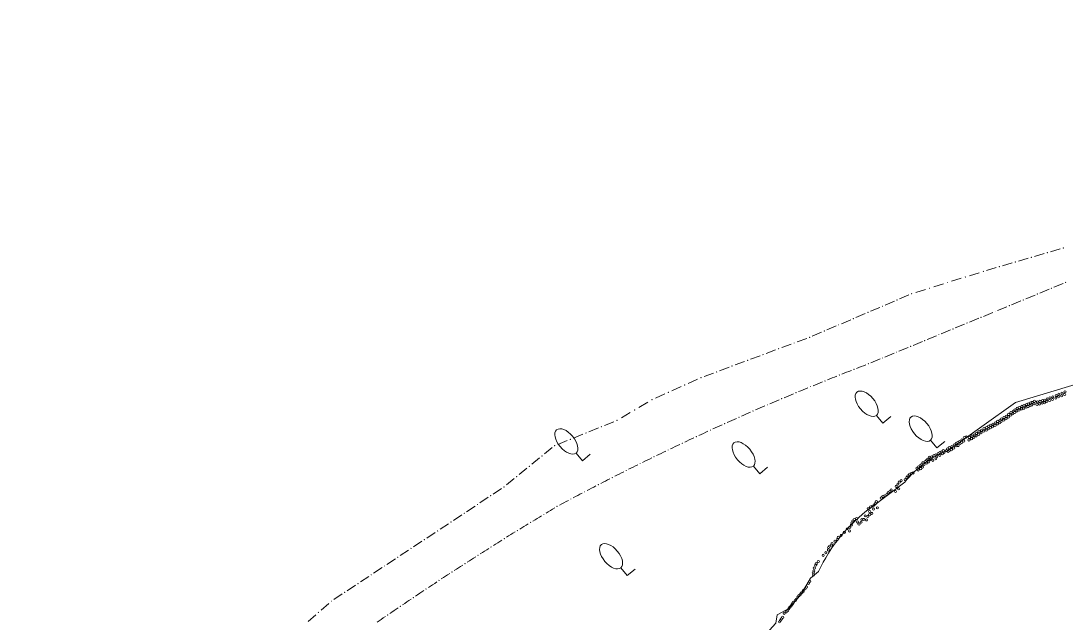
# Model space of a CAD drawing. Header units: metres. Extents: x -10443 to -4073, y -33280 to -26846.
# Drawn here: x -7925.8 to -7874.1, y -29483.1 to -29453.3 of the extents above; entities that cross this region are included whole.
import ezdxf

# ---------------------------------------------------------------- set-up
doc = ezdxf.new("R2010")
doc.units = ezdxf.units.M
doc.header["$MEASUREMENT"] = 0
doc.linetypes.add('CONTINUOUS_1', pattern=[0])
doc.linetypes.add('CONTINUOUS_2', pattern=[0])
for name, color, linetype, lineweight in [('園路', 241, 'CONTINUOUS_2', 18), ('木', 254, 'CONTINUOUS_2', 18), ('木材', 241, 'CONTINUOUS_2', 18), ('護岸', 241, 'CONTINUOUS_2', 18)]:
    doc.layers.add(name, color=color, linetype=linetype, lineweight=lineweight)

msp = doc.modelspace()

# ---------------------------------------------------------------- hatches: boundary and pattern name
at = {"layer": '園路', "linetype": 'CONTINUOUS_1', "lineweight": 18}
for points in [[(-7874.202, -29464.556, 1), (-7874.217, -29464.556, 1)], [(-7876.577, -29465.254, 1), (-7876.592, -29465.254, 1)], [(-7875.785, -29465.021, 1), (-7875.8, -29465.021, 1)], [(-7874.994, -29464.789, 1), (-7875.009, -29464.789, 1)], [(-7878.16, -29465.72, 1), (-7878.175, -29465.72, 1)], [(-7877.368, -29465.487, 1), (-7877.383, -29465.487, 1)], [(-7879.939, -29466.275, 1), (-7879.954, -29466.275, 1)], [(-7879.049, -29465.998, 1), (-7879.064, -29465.998, 1)], [(-7874.094, -29466.267, 1), (-7874.109, -29466.267, 1)], [(-7880.828, -29466.552, 1), (-7880.843, -29466.552, 1)], [(-7874.791, -29466.555, 1), (-7874.806, -29466.555, 1)], [(-7882.438, -29467.137, 1), (-7882.453, -29467.137, 1)], [(-7881.718, -29466.829, 1), (-7881.733, -29466.829, 1)], [(-7876.185, -29467.13, 1), (-7876.2, -29467.13, 1)], [(-7875.488, -29466.843, 1), (-7875.503, -29466.843, 1)], [(-7883.879, -29467.751, 1), (-7883.894, -29467.751, 1)], [(-7883.159, -29467.444, 1), (-7883.174, -29467.444, 1)], [(-7877.579, -29467.706, 1), (-7877.594, -29467.706, 1)], [(-7876.882, -29467.418, 1), (-7876.897, -29467.418, 1)], [(-7884.599, -29468.059, 1), (-7884.614, -29468.059, 1)], [(-7878.973, -29468.282, 1), (-7878.988, -29468.282, 1)], [(-7878.276, -29467.994, 1), (-7878.291, -29467.994, 1)], [(-7886.04, -29468.673, 1), (-7886.055, -29468.673, 1)], [(-7885.319, -29468.366, 1), (-7885.334, -29468.366, 1)], [(-7880.367, -29468.858, 1), (-7880.382, -29468.858, 1)], [(-7879.67, -29468.57, 1), (-7879.685, -29468.57, 1)], [(-7887.528, -29469.267, 1), (-7887.543, -29469.267, 1)], [(-7886.76, -29468.981, 1), (-7886.775, -29468.981, 1)], [(-7881.064, -29469.146, 1), (-7881.079, -29469.146, 1)], [(-7889.065, -29469.839, 1), (-7889.08, -29469.839, 1)], [(-7888.297, -29469.553, 1), (-7888.312, -29469.553, 1)], [(-7882.458, -29469.721, 1), (-7882.473, -29469.721, 1)], [(-7881.761, -29469.433, 1), (-7881.776, -29469.433, 1)], [(-7890.602, -29470.411, 1), (-7890.617, -29470.411, 1)], [(-7889.833, -29470.125, 1), (-7889.848, -29470.125, 1)], [(-7883.852, -29470.297, 1), (-7883.867, -29470.297, 1)], [(-7883.155, -29470.009, 1), (-7883.17, -29470.009, 1)], [(-7891.37, -29470.697, 1), (-7891.385, -29470.697, 1)], [(-7885.289, -29470.857, 1), (-7885.304, -29470.857, 1)], [(-7884.572, -29470.575, 1), (-7884.587, -29470.575, 1)], [(-7892.946, -29471.347, 1), (-7892.961, -29471.347, 1)], [(-7892.138, -29470.983, 1), (-7892.153, -29470.983, 1)], [(-7886.72, -29471.434, 1), (-7886.735, -29471.434, 1)], [(-7886.005, -29471.143, 1), (-7886.02, -29471.143, 1)], [(-7893.753, -29471.71, 1), (-7893.768, -29471.71, 1)], [(-7887.432, -29471.728, 1), (-7887.447, -29471.728, 1)], [(-7894.561, -29472.074, 1), (-7894.576, -29472.074, 1)], [(-7888.852, -29472.33, 1), (-7888.867, -29472.33, 1)], [(-7888.143, -29472.027, 1), (-7888.158, -29472.027, 1)], [(-7895.428, -29472.588, 1), (-7895.443, -29472.588, 1)], [(-7890.265, -29472.948, 1), (-7890.28, -29472.948, 1)], [(-7889.56, -29472.637, 1), (-7889.575, -29472.637, 1)], [(-7897.067, -29473.414, 1), (-7897.082, -29473.414, 1)], [(-7896.295, -29473.101, 1), (-7896.31, -29473.101, 1)], [(-7890.969, -29473.263, 1), (-7890.984, -29473.263, 1)], [(-7898.611, -29474.039, 1), (-7898.626, -29474.039, 1)], [(-7897.839, -29473.726, 1), (-7897.854, -29473.726, 1)], [(-7892.371, -29473.906, 1), (-7892.386, -29473.906, 1)], [(-7891.671, -29473.583, 1), (-7891.686, -29473.583, 1)], [(-7899.383, -29474.351, 1), (-7899.398, -29474.351, 1)], [(-7893.765, -29474.565, 1), (-7893.78, -29474.565, 1)], [(-7893.069, -29474.234, 1), (-7893.084, -29474.234, 1)], [(-7900.009, -29474.863, 1), (-7900.024, -29474.863, 1)], [(-7894.46, -29474.901, 1), (-7894.475, -29474.901, 1)], [(-7900.636, -29475.374, 1), (-7900.651, -29475.374, 1)], [(-7895.842, -29475.584, 1), (-7895.857, -29475.584, 1)], [(-7895.152, -29475.24, 1), (-7895.167, -29475.24, 1)], [(-7901.262, -29475.886, 1), (-7901.277, -29475.886, 1)], [(-7896.53, -29475.932, 1), (-7896.545, -29475.932, 1)], [(-7901.889, -29476.397, 1), (-7901.904, -29476.397, 1)], [(-7897.901, -29476.639, 1), (-7897.916, -29476.639, 1)], [(-7897.217, -29476.283, 1), (-7897.232, -29476.283, 1)], [(-7902.546, -29476.832, 1), (-7902.561, -29476.832, 1)], [(-7898.583, -29476.999, 1), (-7898.598, -29476.999, 1)], [(-7903.204, -29477.268, 1), (-7903.219, -29477.268, 1)], [(-7899.263, -29477.362, 1), (-7899.278, -29477.362, 1)], [(-7904.519, -29478.138, 1), (-7904.534, -29478.138, 1)], [(-7903.861, -29477.703, 1), (-7903.876, -29477.703, 1)], [(-7900.575, -29478.156, 1), (-7900.59, -29478.156, 1)], [(-7899.92, -29477.758, 1), (-7899.935, -29477.758, 1)], [(-7905.176, -29478.574, 1), (-7905.191, -29478.574, 1)], [(-7901.228, -29478.557, 1), (-7901.243, -29478.557, 1)], [(-7905.833, -29479.009, 1), (-7905.848, -29479.009, 1)], [(-7901.879, -29478.962, 1), (-7901.894, -29478.962, 1)], [(-7906.491, -29479.444, 1), (-7906.506, -29479.444, 1)], [(-7902.528, -29479.369, 1), (-7902.543, -29479.369, 1)], [(-7907.148, -29479.88, 1), (-7907.163, -29479.88, 1)], [(-7903.821, -29480.194, 1), (-7903.836, -29480.194, 1)], [(-7903.176, -29479.78, 1), (-7903.191, -29479.78, 1)], [(-7908.463, -29480.75, 1), (-7908.478, -29480.75, 1)], [(-7907.806, -29480.315, 1), (-7907.821, -29480.315, 1)], [(-7904.464, -29480.611, 1), (-7904.479, -29480.611, 1)], [(-7909.12, -29481.186, 1), (-7909.135, -29481.186, 1)], [(-7905.106, -29481.031, 1), (-7905.121, -29481.031, 1)], [(-7909.778, -29481.621, 1), (-7909.793, -29481.621, 1)], [(-7905.745, -29481.454, 1), (-7905.76, -29481.454, 1)], [(-7910.435, -29482.056, 1), (-7910.45, -29482.056, 1)], [(-7907.018, -29482.309, 1), (-7907.033, -29482.309, 1)], [(-7906.382, -29481.88, 1), (-7906.397, -29481.88, 1)], [(-7911.076, -29482.614, 1), (-7911.091, -29482.614, 1)], [(-7907.651, -29482.741, 1), (-7907.666, -29482.741, 1)]]:
    msp.add_hatch(color=241, dxfattribs=at).paths.add_polyline_path(points, flags=0)

# ---------------------------------------------------------------- linework, layer by layer
at = {"layer": '園路', "color": 1, "linetype": 'CONTINUOUS_1', "lineweight": 18}
for p, q in [((-7874.366, -29464.601), (-7874.846, -29464.743)), ((-7875.949, -29465.067), (-7876.428, -29465.209)), ((-7875.157, -29464.834), (-7875.637, -29464.976)), ((-7877.532, -29465.533), (-7878.011, -29465.675)), ((-7876.74, -29465.3), (-7877.22, -29465.442)), ((-7879.263, -29466.062), (-7879.74, -29466.211)), ((-7878.373, -29465.785), (-7878.851, -29465.933)), ((-7881.042, -29466.616), (-7881.519, -29466.765)), ((-7880.152, -29466.339), (-7880.63, -29466.488)), ((-7874.916, -29466.603), (-7875.378, -29466.794)), ((-7874.219, -29466.315), (-7874.681, -29466.506)), ((-7882.576, -29467.192), (-7883.036, -29467.389)), ((-7881.856, -29466.885), (-7882.316, -29467.081)), ((-7876.31, -29467.179), (-7876.772, -29467.37)), ((-7875.613, -29466.891), (-7876.075, -29467.082)), ((-7884.017, -29467.807), (-7884.476, -29468.003)), ((-7883.296, -29467.5), (-7883.756, -29467.696)), ((-7877.704, -29467.755), (-7878.166, -29467.946)), ((-7877.007, -29467.467), (-7877.469, -29467.658)), ((-7884.737, -29468.114), (-7885.197, -29468.311)), ((-7879.098, -29468.33), (-7879.56, -29468.521)), ((-7878.401, -29468.043), (-7878.863, -29468.233)), ((-7886.177, -29468.729), (-7886.637, -29468.925)), ((-7885.457, -29468.422), (-7885.917, -29468.618)), ((-7879.795, -29468.618), (-7880.257, -29468.809)), ((-7887.686, -29469.323), (-7888.154, -29469.497)), ((-7886.917, -29469.037), (-7887.386, -29469.211)), ((-7881.189, -29469.194), (-7881.651, -29469.385)), ((-7880.492, -29468.906), (-7880.954, -29469.097)), ((-7889.222, -29469.895), (-7889.691, -29470.069)), ((-7888.454, -29469.609), (-7888.923, -29469.783)), ((-7882.583, -29469.77), (-7883.045, -29469.961)), ((-7881.886, -29469.482), (-7882.348, -29469.673)), ((-7889.991, -29470.181), (-7890.459, -29470.355)), ((-7883.28, -29470.058), (-7883.742, -29470.249)), ((-7891.527, -29470.753), (-7891.996, -29470.927)), ((-7890.759, -29470.467), (-7891.228, -29470.641)), ((-7893.129, -29471.426), (-7893.585, -29471.631)), ((-7892.321, -29471.062), (-7892.777, -29471.267)), ((-7893.936, -29471.79), (-7894.392, -29471.995)), ((-7894.787, -29472.203), (-7895.217, -29472.458)), ((-7895.654, -29472.717), (-7896.084, -29472.972)), ((-7897.229, -29473.476), (-7897.692, -29473.664)), ((-7896.457, -29473.164), (-7896.92, -29473.351)), ((-7898.001, -29473.789), (-7898.464, -29473.976)), ((-7899.51, -29474.449), (-7899.897, -29474.765)), ((-7898.773, -29474.101), (-7899.236, -29474.289)), ((-7900.136, -29474.961), (-7900.524, -29475.277)), ((-7900.763, -29475.472), (-7901.15, -29475.788)), ((-7901.389, -29475.983), (-7901.777, -29476.3)), ((-7902.017, -29476.477), (-7902.433, -29476.753)), ((-7902.674, -29476.912), (-7903.091, -29477.188)), ((-7903.331, -29477.347), (-7903.748, -29477.624)), ((-7903.989, -29477.783), (-7904.406, -29478.059)), ((-7905.304, -29478.653), (-7905.721, -29478.929)), ((-7904.646, -29478.218), (-7905.063, -29478.494)), ((-7905.961, -29479.089), (-7906.378, -29479.365)), ((-7906.619, -29479.524), (-7907.035, -29479.8)), ((-7907.276, -29479.959), (-7907.693, -29480.235)), ((-7907.933, -29480.395), (-7908.35, -29480.671)), ((-7909.248, -29481.265), (-7909.665, -29481.541)), ((-7908.591, -29480.83), (-7909.008, -29481.106)), ((-7909.906, -29481.701), (-7910.323, -29481.977)), ((-7910.575, -29482.171), (-7910.952, -29482.5)), ((-7911.215, -29482.729), (-7911.592, -29483.057))]:
    msp.add_line(p, q, dxfattribs=at)
for centre in [(-7874.21, -29464.556), (-7876.584, -29465.254), (-7875.793, -29465.021), (-7875.001, -29464.789), (-7878.167, -29465.72), (-7877.376, -29465.487), (-7879.946, -29466.275), (-7879.057, -29465.998), (-7874.102, -29466.267), (-7880.836, -29466.552), (-7874.799, -29466.555), (-7882.446, -29467.137), (-7881.725, -29466.829), (-7876.193, -29467.13), (-7875.496, -29466.843), (-7883.886, -29467.751), (-7883.166, -29467.444), (-7877.587, -29467.706), (-7876.89, -29467.418), (-7884.607, -29468.059), (-7878.981, -29468.282), (-7878.284, -29467.994), (-7886.047, -29468.673), (-7885.327, -29468.366), (-7880.375, -29468.858), (-7879.678, -29468.57), (-7887.536, -29469.267), (-7886.768, -29468.981), (-7881.072, -29469.146), (-7889.072, -29469.839), (-7888.304, -29469.553), (-7882.466, -29469.721), (-7881.769, -29469.433), (-7890.609, -29470.411), (-7889.841, -29470.125), (-7883.86, -29470.297), (-7883.163, -29470.009), (-7891.377, -29470.697), (-7885.297, -29470.857), (-7884.579, -29470.575), (-7892.953, -29471.347), (-7892.146, -29470.983), (-7886.727, -29471.434), (-7886.013, -29471.143), (-7893.761, -29471.71), (-7887.44, -29471.728), (-7894.568, -29472.074), (-7888.86, -29472.33), (-7888.151, -29472.027), (-7895.435, -29472.588), (-7890.273, -29472.948), (-7889.567, -29472.637), (-7897.074, -29473.414), (-7896.302, -29473.101), (-7890.977, -29473.263), (-7898.618, -29474.039), (-7897.846, -29473.726), (-7892.378, -29473.906), (-7891.678, -29473.583), (-7899.39, -29474.351), (-7893.773, -29474.565), (-7893.077, -29474.234), (-7900.017, -29474.863), (-7894.467, -29474.901), (-7900.643, -29475.374), (-7895.85, -29475.584), (-7895.159, -29475.24), (-7901.27, -29475.886), (-7896.538, -29475.932), (-7901.896, -29476.397), (-7897.908, -29476.639), (-7897.224, -29476.283), (-7902.554, -29476.832), (-7898.59, -29476.999), (-7903.211, -29477.268), (-7899.27, -29477.362), (-7904.526, -29478.138), (-7903.869, -29477.703), (-7900.582, -29478.156), (-7899.927, -29477.758), (-7905.183, -29478.574), (-7901.235, -29478.557), (-7905.841, -29479.009), (-7901.887, -29478.962), (-7906.498, -29479.444), (-7902.536, -29479.369), (-7907.156, -29479.88), (-7903.828, -29480.194), (-7903.183, -29479.78), (-7908.471, -29480.75), (-7907.813, -29480.315), (-7904.472, -29480.611), (-7909.128, -29481.186), (-7905.113, -29481.031), (-7909.785, -29481.621), (-7905.752, -29481.454), (-7910.443, -29482.056), (-7907.025, -29482.309), (-7906.39, -29481.88), (-7911.083, -29482.614), (-7907.658, -29482.741)]:
    msp.add_circle(centre, 0.0075, dxfattribs=at)
for centre, radius, start, end in [((-7836.533, -29593.863), 132.319, 111.0161, 111.2326), ((-7836.533, -29593.863), 132.319, 111.6839, 111.90041), ((-7836.533, -29593.863), 132.319, 111.35, 111.56651), ((-7836.533, -29593.863), 132.319, 112.01781, 112.23431), ((-7836.533, -29593.863), 132.319, 112.68562, 112.90212), ((-7836.533, -29593.863), 132.319, 112.35171, 112.56822), ((-7836.533, -29593.863), 132.319, 113.35342, 113.56993), ((-7836.533, -29593.863), 132.319, 113.01952, 113.23603), ((-7836.533, -29593.863), 132.319, 114.02123, 114.23774), ((-7836.533, -29593.863), 132.319, 113.68733, 113.90383), ((-7836.533, -29593.863), 132.319, 114.35514, 114.57164), ((-7836.533, -29593.863), 132.319, 115.02294, 115.23945), ((-7836.533, -29593.863), 132.319, 114.68904, 114.90555), ((-7836.533, -29593.863), 132.319, 115.35685, 115.57335), ((-7836.533, -29593.863), 132.319, 116.02465, 116.24116), ((-7836.533, -29593.863), 132.319, 115.69075, 115.90726), ((-7836.533, -29593.863), 132.319, 116.35856, 116.57506), ((-7836.533, -29593.863), 132.319, 117.02637, 117.24287), ((-7836.533, -29593.863), 132.319, 116.69246, 116.90897), ((-7836.533, -29593.863), 132.319, 117.36027, 117.57678), ((-7836.533, -29593.863), 132.319, 118.02808, 118.24458), ((-7836.533, -29593.863), 132.319, 117.69417, 117.91068), ((-7816.55, -29615.602), 161.099, 120.94312, 121.12095), ((-7816.55, -29615.602), 161.099, 121.21576, 121.39359), ((-7816.55, -29615.602), 161.099, 121.76105, 121.93888), ((-7816.55, -29615.602), 161.099, 121.48841, 121.66624), ((-7816.55, -29615.602), 161.099, 122.0337, 122.21152), ((-7816.55, -29615.602), 161.099, 122.30634, 122.48417), ((-7816.55, -29615.602), 161.099, 122.57898, 122.75681), ((-7816.55, -29615.602), 161.099, 123.12427, 123.3021), ((-7816.55, -29615.602), 161.099, 122.85163, 123.02945), ((-7816.55, -29615.602), 161.099, 123.39691, 123.57474), ((-7816.55, -29615.602), 161.099, 123.66956, 123.84738), ((-7816.55, -29615.602), 161.099, 123.9422, 124.12003), ((-7816.55, -29615.602), 161.099, 124.48749, 124.66532), ((-7816.55, -29615.602), 161.099, 124.21484, 124.39267)]:
    msp.add_arc(centre, radius, start, end, dxfattribs=at)
at = {"layer": '木', "color": 1, "linetype": 'CONTINUOUS_1', "lineweight": 18}
for p, q in [((-7883.142, -29473.233), (-7883.464, -29472.85)), ((-7882.759, -29472.912), (-7883.142, -29473.233)), ((-7880.467, -29474.466), (-7880.789, -29474.083)), ((-7880.084, -29474.145), (-7880.467, -29474.466)), ((-7898.009, -29475.101), (-7898.331, -29474.718)), ((-7897.626, -29474.78), (-7898.009, -29475.101)), ((-7889.234, -29475.747), (-7889.556, -29475.364)), ((-7888.851, -29475.425), (-7889.234, -29475.747)), ((-7895.794, -29480.786), (-7896.115, -29480.403)), ((-7895.411, -29480.465), (-7895.794, -29480.786))]:
    msp.add_line(p, q, dxfattribs=at)
for centre in [(-7883.946, -29472.275), (-7881.271, -29473.509), (-7898.813, -29474.143), (-7890.038, -29474.789), (-7896.597, -29479.829)]:
    msp.add_ellipse(centre, major_axis=(-0.482, 0.575), ratio=0.533333, dxfattribs=at)
at = {"layer": '木材', "color": 4, "linetype": 'CONTINUOUS_2', "lineweight": 18}
for centre in [(-7874.873, -29471.984), (-7874.729, -29471.938), (-7874.581, -29471.999), (-7874.564, -29471.871), (-7874.449, -29471.936), (-7874.432, -29471.808), (-7874.298, -29471.881), (-7874.281, -29471.753), (-7874.149, -29471.816), (-7874.132, -29471.688), (-7876.494, -29472.506), (-7876.39, -29472.465), (-7876.286, -29472.532), (-7876.269, -29472.404), (-7876.173, -29472.499), (-7876.156, -29472.372), (-7876.055, -29472.444), (-7876.038, -29472.317), (-7875.964, -29472.418), (-7875.947, -29472.29), (-7875.855, -29472.364), (-7875.838, -29472.236), (-7875.769, -29472.337), (-7875.752, -29472.21), (-7875.663, -29472.282), (-7875.646, -29472.155), (-7875.512, -29472.311), (-7875.495, -29472.183), (-7875.389, -29472.287), (-7875.371, -29472.159), (-7875.261, -29472.244), (-7875.244, -29472.116), (-7875.156, -29472.227), (-7875.139, -29472.099), (-7875.029, -29472.16), (-7875.012, -29472.032), (-7874.89, -29472.112), (-7874.746, -29472.066), (-7877.272, -29473.028), (-7877.152, -29472.957), (-7877.053, -29473.016), (-7877.036, -29472.888), (-7876.935, -29472.932), (-7876.918, -29472.804), (-7876.821, -29472.842), (-7876.804, -29472.715), (-7876.711, -29472.772), (-7876.694, -29472.644), (-7876.62, -29472.706), (-7876.603, -29472.578), (-7876.511, -29472.634), (-7876.407, -29472.593), (-7878.139, -29473.504), (-7878.005, -29473.458), (-7877.922, -29473.519), (-7877.905, -29473.392), (-7877.826, -29473.463), (-7877.809, -29473.335), (-7877.718, -29473.414), (-7877.7, -29473.286), (-7877.595, -29473.346), (-7877.578, -29473.219), (-7877.481, -29473.275), (-7877.464, -29473.147), (-7877.366, -29473.22), (-7877.349, -29473.092), (-7877.289, -29473.155), (-7877.169, -29473.085), (-7879.233, -29474.064), (-7879.11, -29473.947), (-7879.024, -29473.927), (-7878.883, -29474.069), (-7878.866, -29473.941), (-7878.754, -29474.002), (-7878.737, -29473.875), (-7878.642, -29473.95), (-7878.625, -29473.823), (-7878.524, -29473.869), (-7878.507, -29473.742), (-7878.4, -29473.789), (-7878.383, -29473.662), (-7878.28, -29473.719), (-7878.263, -29473.591), (-7878.156, -29473.632), (-7878.022, -29473.585), (-7880.15, -29474.603), (-7879.986, -29474.596), (-7879.938, -29474.516), (-7879.852, -29474.455), (-7879.849, -29474.582), (-7879.757, -29474.554), (-7879.734, -29474.393), (-7879.644, -29474.47), (-7879.604, -29474.31), (-7879.522, -29474.355), (-7879.516, -29474.228), (-7879.516, -29474.228), (-7879.435, -29474.195), (-7879.424, -29474.348), (-7879.354, -29474.153), (-7879.316, -29474.245), (-7879.247, -29474.186), (-7879.144, -29474.123), (-7880.983, -29475.073), (-7880.923, -29475.021), (-7880.855, -29474.922), (-7880.811, -29475.047), (-7880.735, -29474.904), (-7880.674, -29475.076), (-7880.612, -29474.85), (-7880.526, -29475.008), (-7880.525, -29474.804), (-7880.471, -29474.909), (-7880.407, -29474.748), (-7880.326, -29474.841), (-7880.319, -29474.697), (-7880.237, -29474.67), (-7880.199, -29474.747), (-7880.111, -29474.691), (-7879.919, -29474.641), (-7881.466, -29475.464), (-7881.396, -29475.555), (-7881.382, -29475.399), (-7881.288, -29475.342), (-7881.273, -29475.491), (-7881.224, -29475.285), (-7881.182, -29475.414), (-7881.161, -29475.199), (-7881.107, -29475.288), (-7881.04, -29475.141), (-7880.97, -29475.212), (-7880.892, -29475.157), (-7882.327, -29476.157), (-7882.238, -29476.084), (-7882.042, -29476.036), (-7881.961, -29475.923), (-7881.91, -29475.852), (-7881.823, -29475.768), (-7881.736, -29475.731), (-7881.652, -29475.709), (-7882.882, -29476.681), (-7882.802, -29476.624), (-7882.732, -29476.545), (-7882.52, -29476.625), (-7882.484, -29476.371), (-7882.406, -29476.261), (-7882.362, -29476.489), (-7883.467, -29477.128), (-7883.224, -29476.946), (-7883.138, -29476.859), (-7883.041, -29476.837), (-7882.946, -29476.771), (-7883.862, -29477.478), (-7883.796, -29477.615), (-7883.756, -29477.389), (-7883.689, -29477.709), (-7883.668, -29477.348), (-7883.608, -29477.493), (-7883.578, -29477.29), (-7883.521, -29477.228), (-7883.415, -29477.433), (-7884.681, -29478.176), (-7884.629, -29478.082), (-7884.556, -29478.011), (-7884.446, -29477.967), (-7884.403, -29478.134), (-7884.325, -29478.235), (-7884.219, -29478.143), (-7884.183, -29478.021), (-7884.093, -29478.006), (-7884.018, -29477.83), (-7883.955, -29478.031), (-7883.892, -29477.854), (-7883.798, -29477.772), (-7885.053, -29478.643), (-7884.912, -29478.473), (-7884.799, -29478.576), (-7884.786, -29478.398), (-7884.702, -29478.285), (-7885.659, -29479.198), (-7885.518, -29479.083), (-7885.402, -29479.002), (-7885.35, -29478.896), (-7885.211, -29478.799), (-7886.098, -29479.786), (-7885.969, -29479.656), (-7885.84, -29479.519), (-7885.835, -29479.395), (-7885.782, -29479.334), (-7885.695, -29479.283), (-7886.47, -29480.27), (-7886.443, -29480.198), (-7886.341, -29480.091), (-7886.584, -29480.652), (-7886.577, -29480.759), (-7886.561, -29480.56), (-7886.534, -29480.414), (-7886.825, -29481.172), (-7886.77, -29481.071), (-7887.356, -29481.854), (-7887.301, -29481.787), (-7887.235, -29481.729), (-7887.178, -29481.655), (-7887.098, -29481.586), (-7887.075, -29481.508), (-7886.991, -29481.437), (-7886.929, -29481.355), (-7887.738, -29482.347), (-7887.668, -29482.259), (-7887.628, -29482.197), (-7887.577, -29482.112), (-7887.477, -29482.026), (-7887.437, -29481.957), (-7888.104, -29482.853), (-7888.034, -29482.656), (-7887.933, -29482.588), (-7887.846, -29482.536), (-7887.797, -29482.424), (-7888.263, -29483.083), (-7888.21, -29483.001), (-7888.168, -29482.941)]:
    msp.add_circle(centre, 0.0535, dxfattribs=at)
at = {"layer": '護岸', "color": 1, "lineweight": 18, "flags": 128}
msp.add_lwpolyline([(-7912.45, -29581.862), (-7918.543, -29585.261), (-7918.892, -29584.432), (-7919.487, -29584.063), (-7919.631, -29583.657), (-7920.146, -29583.134), (-7920.457, -29582.659), (-7920.509, -29582.23), (-7920.912, -29581.514), (-7921.218, -29580.705), (-7921.428, -29579.702), (-7921.1, -29578.57), (-7921.441, -29577.815), (-7921.62, -29576.685), (-7921.344, -29576.307), (-7921.314, -29576.003), (-7920.979, -29575.547), (-7920.813, -29574.851), (-7920.49, -29574.097), (-7919.859, -29573.095), (-7919.816, -29572.476, -0.288423), (-7918.81, -29571.11), (-7918.581, -29570.411), (-7918.358, -29569.775), (-7917.989, -29568.752), (-7917.639, -29568.504), (-7917.279, -29567.66), (-7917.023, -29567.191), (-7916.753, -29566.501), (-7916.316, -29566.114), (-7915.988, -29565.62), (-7915.84, -29565.122), (-7915.484, -29564.761), (-7915.325, -29563.775), (-7915.273, -29563.314), (-7914.96, -29562.876), (-7915.002, -29562.301), (-7914.707, -29560.939), (-7914.33, -29559.7, 0.194338), (-7917.22, -29546.765, 0.069516), (-7923.025, -29539.812), (-7924.976, -29538.062), (-7925.905, -29536.865), (-7927.1, -29536.237), (-7928.19, -29535.644), (-7928.948, -29534.702), (-7929.929, -29534.723), (-7930.151, -29534.316), (-7930.235, -29533.574), (-7930.46, -29533.411), (-7930.917, -29532.971), (-7931.3, -29532.161), (-7931.314, -29531.643, -0.024416), (-7931.642, -29531.023, -0.125332), (-7932.78, -29529.052), (-7933.201, -29527.981, 0.231484), (-7934.194, -29527.13), (-7934.671, -29526.652), (-7934.879, -29525.484, -0.264542), (-7936.216, -29524.65), (-7936.552, -29524.426), (-7936.657, -29524.056), (-7936.857, -29523.823), (-7937.169, -29524.031), (-7938.551, -29523.928, 0.025048), (-7939.01, -29523.963), (-7939.431, -29524.182), (-7939.618, -29524.088), (-7940.04, -29524.215), (-7940.211, -29524.025), (-7940.101, -29523.77), (-7940.304, -29520.437), (-7939.766, -29520.321), (-7938.368, -29520.417), (-7937.261, -29520.146), (-7936.807, -29519.697), (-7936.373, -29519.63), (-7936.31, -29519.62), (-7934.652, -29518.95), (-7934.636, -29519.014), (-7934.494, -29518.655), (-7933.889, -29518.262), (-7933.356, -29517.94), (-7932.78, -29517.573), (-7932.341, -29517.254, -0.101763), (-7930.792, -29515.702), (-7930.233, -29515.485, -0.124184), (-7928.386, -29513.623), (-7927.286, -29512.617, -0.076263), (-7925.912, -29511.349), (-7925.666, -29511.151), (-7925.093, -29510.775), (-7924.916, -29510.71), (-7924.547, -29510.483), (-7924.427, -29510.037, 0.12791), (-7923.562, -29509.261, -0.12455), (-7922.705, -29508.017, 0.042697), (-7921.253, -29506.928, -0.143457), (-7920.251, -29505.61, -0.24416), (-7916.01, -29502.496), (-7914.313, -29501.685), (-7914.019, -29501.214), (-7912.337, -29499.863), (-7910.137, -29498.324), (-7908.073, -29497.231), (-7906.706, -29496.348), (-7905.48, -29495.237, -0.056829), (-7902.436, -29492.995, -0.036659), (-7897.846, -29491.108), (-7897.015, -29490.91), (-7896.202, -29490.283), (-7895.07, -29489.579), (-7894.411, -29489.146), (-7893.7, -29488.484), (-7893.216, -29488.145, -0.222982), (-7891.693, -29486.57), (-7891.316, -29486.502), (-7891.082, -29486.074), (-7888.441, -29483.145), (-7888.37, -29482.739), (-7887.804, -29482.412), (-7887.196, -29481.704), (-7886.723, -29480.913), (-7886.337, -29480.588, -0.123015), (-7883.749, -29477.429), (-7882.062, -29476.161, -0.129953), (-7879.918, -29474.593), (-7876.575, -29472.216), (-7872.917, -29471.105), (-7872.318, -29470.588), (-7871.084, -29470.388), (-7869.982, -29469.676), (-7868.422, -29468.997), (-7867.466, -29468.793), (-7864.066, -29467.339), (-7862.978, -29467.032), (-7862.623, -29466.86), (-7862.018, -29465.781), (-7861.321, -29465.767), (-7860.755, -29465.578), (-7859.888, -29464.858), (-7859.698, -29464.054), (-7860.132, -29463.405), (-7859.18, -29461.795), (-7858.439, -29460.672, -0.222516), (-7856.241, -29455.341), (-7855.569, -29454.811), (-7854.332, -29454.105), (-7852.287, -29453.774, -0.125683), (-7846.07, -29453.631), (-7839.624, -29455.718), (-7836.702, -29456.426), (-7836.082, -29456.91), (-7833.788, -29458.073), (-7832.161, -29459.106), (-7830.976, -29460.124), (-7830.114, -29460.486), (-7829.127, -29461.689), (-7827.574, -29463.12), (-7824.963, -29465.154), (-7823.152, -29466.944), (-7821.527, -29468.842), (-7819.952, -29469.481), (-7819.547, -29469.965), (-7817.905, -29470.861), (-7817.095, -29471.218), (-7815.793, -29471.773), (-7815.06, -29472.084), (-7813.805, -29472.113), (-7812.721, -29471.873), (-7811.412, -29472.329), (-7809.619, -29473.554, -0.376867), (-7808.603, -29477.905), (-7810.031, -29478.461), (-7811.372, -29479.585), (-7814.83, -29479.869), (-7819.656, -29478.088), (-7820.364, -29478.162), (-7821.829, -29479.024), (-7824.693, -29482.344), (-7826.484, -29485.472), (-7827.36, -29486.756), (-7827.419, -29487.223), (-7828.163, -29488.869), (-7828.778, -29489.236), (-7828.866, -29489.837), (-7829.65, -29490.297), (-7830.175, -29491.183), (-7830.503, -29492.578), (-7831.483, -29495.278, 0.089045), (-7831.874, -29505.042, 0.164021), (-7829.786, -29511.434), (-7829.314, -29512.444), (-7828.82, -29512.823), (-7827.479, -29514.775), (-7825.884, -29516.793, 0.188853), (-7822.833, -29518.768, -0.31035), (-7818.103, -29523.784), (-7818.006, -29524.748), (-7817.922, -29525.742, -0.135695), (-7820.185, -29531.02, 0.046883), (-7821.873, -29533.913), (-7822.154, -29534.795), (-7822.208, -29535.199), (-7822.513, -29535.744), (-7822.746, -29536.222), (-7822.969, -29536.562), (-7826.09, -29535.446), (-7825.627, -29534.418), (-7826.501, -29533.347), (-7828.047, -29533.36), (-7830.703, -29532.479), (-7830.495, -29531.323), (-7830.325, -29529.811), (-7829.931, -29528.324), (-7829.918, -29528.191), (-7829.628, -29526.754), (-7829.68, -29525.611), (-7829.867, -29524.794, 0.110139), (-7830.54, -29522.264), (-7831.542, -29522.374), (-7834.724, -29517.698), (-7835.571, -29516.728), (-7837.263, -29514.672), (-7837.59, -29513.183), (-7838.299, -29511.362, -0.14227), (-7838.219, -29502.627), (-7837.117, -29496.853), (-7836.34, -29493.44), (-7835.487, -29489.215), (-7834.517, -29486.163), (-7833.215, -29483.706), (-7832.823, -29481.895), (-7832.747, -29478.825), (-7832.667, -29477.569), (-7833.058, -29475.821), (-7834.441, -29474.774), (-7834.275, -29474.108), (-7834.733, -29473.602), (-7836.657, -29472.664), (-7838.187, -29472.333), (-7840.085, -29471.916), (-7845.18, -29471.158), (-7847.378, -29471.561), (-7848.847, -29471.361), (-7850.121, -29471.294), (-7851.466, -29471.968), (-7852.084, -29472.353), (-7853.124, -29472.665), (-7854.294, -29473.449), (-7855.965, -29474.53), (-7858.437, -29476.374), (-7860.704, -29478.326), (-7861.925, -29479.58), (-7863.398, -29481.162), (-7866.587, -29482.702), (-7868.181, -29483.216), (-7870.553, -29484.218), (-7871.139, -29484.561), (-7872.425, -29484.833), (-7872.857, -29485.163), (-7873.666, -29485.391), (-7874.218, -29485.832), (-7874.735, -29486.145), (-7874.89, -29486.418), (-7875.577, -29486.83), (-7875.965, -29486.826), (-7877.2, -29487.357), (-7877.9, -29487.857), (-7878.785, -29488.281), (-7879.386, -29488.873), (-7881.048, -29490.466), (-7881.916, -29491.709), (-7882.919, -29493.013), (-7883.469, -29493.532), (-7883.965, -29493.56), (-7884.742, -29494.344), (-7885.799, -29495.004), (-7887.432, -29495.698), (-7888.184, -29495.835), (-7889.394, -29496.278), (-7890.397, -29496.824), (-7891.153, -29496.865), (-7892.08, -29497.082), (-7892.903, -29497.279), (-7893.828, -29497.407), (-7894.289, -29497.564), (-7895.002, -29498.206), (-7895.718, -29497.994), (-7896.456, -29497.822), (-7897.487, -29497.601), (-7897.914, -29497.792), (-7898.217, -29498.026), (-7898.909, -29498.563), (-7899.866, -29499.333), (-7900.181, -29499.96), (-7900.698, -29500.443), (-7901.439, -29500.914), (-7902.125, -29501.283), (-7903.527, -29501.732), (-7905.304, -29502.413), (-7907.873, -29503.514), (-7909.358, -29505.039), (-7910.674, -29507.125), (-7911.816, -29508.892), (-7912.156, -29509.486), (-7912.633, -29509.952), (-7913.205, -29510.267), (-7914.008, -29510.996), (-7914.78, -29511.973), (-7915.155, -29512.608), (-7915.562, -29512.998), (-7916.064, -29513.162), (-7917.263, -29513.936), (-7918.367, -29515.093), (-7918.46, -29515.65), (-7919.938, -29517.471), (-7920.365, -29517.914), (-7920.636, -29518.332), (-7921.465, -29519.335), (-7921.737, -29519.663), (-7922.01, -29520.086), (-7922.466, -29520.703), (-7923.144, -29520.996), (-7923.762, -29521.733), (-7923.902, -29523.286), (-7923.954, -29524.137), (-7923.329, -29526.256), (-7922.953, -29527.28), (-7922.205, -29528.349), (-7921.568, -29529.482), (-7920.874, -29531.104), (-7920.767, -29531.935), (-7920.519, -29533.122), (-7919.804, -29534.367), (-7919.125, -29535.477), (-7918.83, -29535.801), (-7918.522, -29535.872), (-7917.197, -29537.791), (-7916.6, -29539.014), (-7916.566, -29539.316), (-7916.089, -29540.002), (-7915.821, -29540.151), (-7914.042, -29542.743), (-7913.045, -29543.84), (-7912.728, -29544.518), (-7912.224, -29544.831), (-7911.256, -29546.325), (-7909.986, -29548.299), (-7909.916, -29548.592), (-7909.511, -29549.075), (-7909.099, -29549.828), (-7908.93, -29550.488), (-7908.964, -29551.022), (-7908.826, -29551.619), (-7908.417, -29552.133), (-7908.058, -29552.744), (-7907.947, -29553.661), (-7907.747, -29554.097), (-7908.09, -29555.362), (-7907.885, -29555.783), (-7908.408, -29560.055), (-7908.746, -29562.139), (-7909.632, -29565.991), (-7910.355, -29567.97), (-7910.93, -29569.837), (-7910.622, -29570.204), (-7911.439, -29573.333), (-7911.654, -29573.928), (-7911.64, -29574.311), (-7911.768, -29575.275), (-7912.096, -29576.106), (-7912.245, -29576.862), (-7912.461, -29578.375), (-7912.422, -29579.382), (-7912.45, -29581.862)], format="xyb", dxfattribs=at)

doc.saveas('drawing.dxf')
